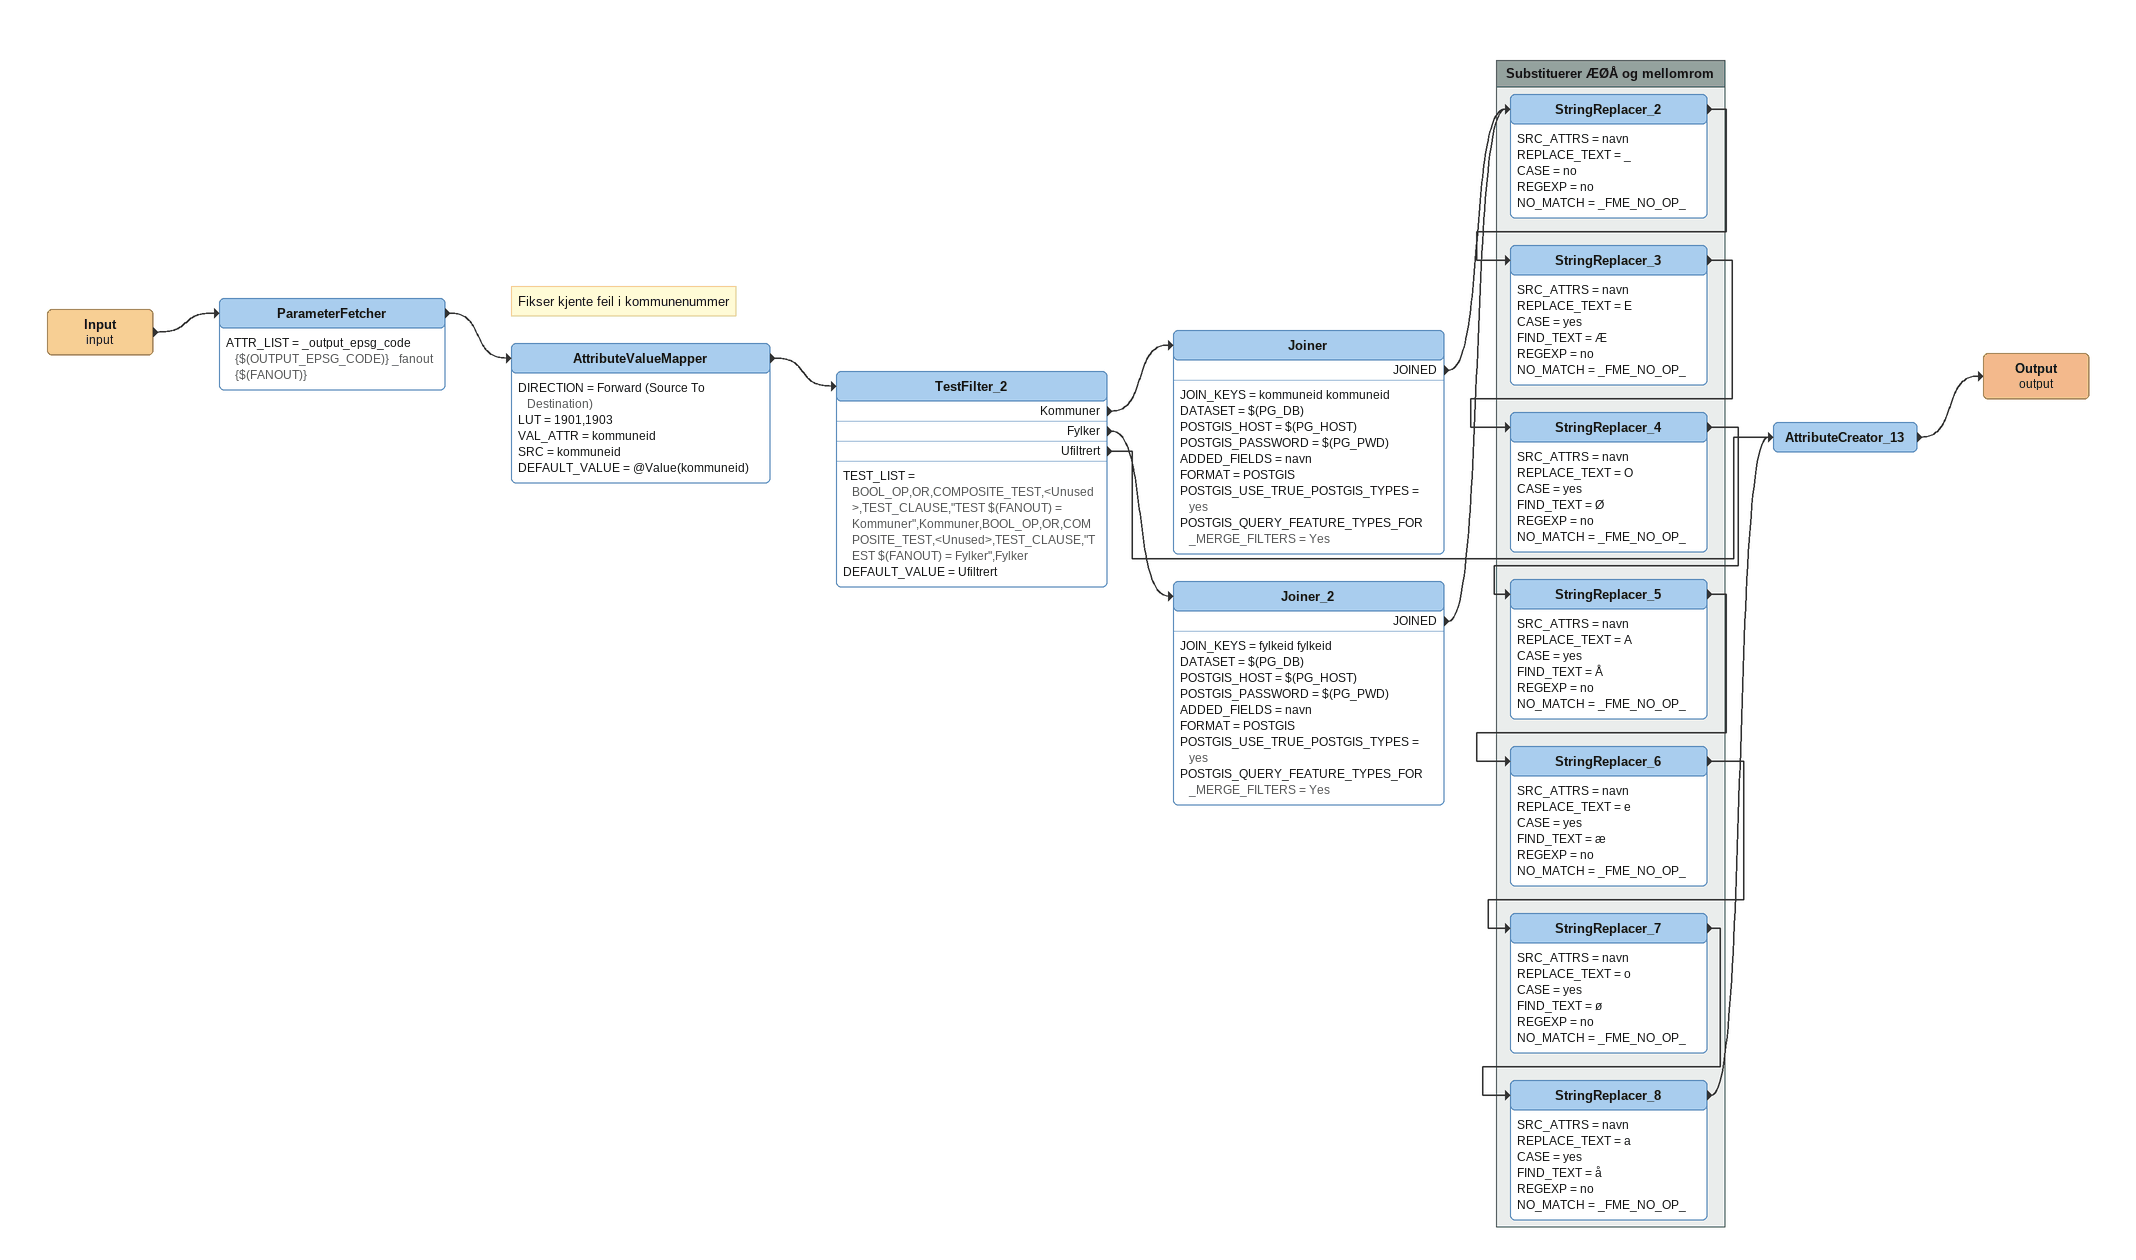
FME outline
Input (input)
    -> ParameterFetcher
ParameterFetcher
    ATTR_LIST = _output_epsg_code {$(OUTPUT_EPSG_CODE)} _fanout {$(FANOUT)}
    -> AttributeValueMapper
Note: Fikser kjente feil i kommunenummer
AttributeValueMapper
    DIRECTION = Forward (Source To Destination)
    LUT = 1901,1903
    VAL_ATTR = kommuneid
    SRC = kommuneid
    DEFAULT_VALUE = @Value(kommuneid)
    -> TestFilter_2
TestFilter_2
    TEST_LIST = BOOL_OP,OR,COMPOSITE_TEST,<Unused>,TEST_CLAUSE,"TEST $(FANOUT) = Kommuner",Kommuner,BOOL_OP,OR,COMPOSITE_TEST,<Unused>,TEST_CLAUSE,"TEST $(FANOUT) = Fylker",Fylker
    DEFAULT_VALUE = Ufiltrert
    Kommuner -> Joiner
    Fylker -> Joiner_2
    Ufiltrert -> AttributeCreator_13
Joiner
    JOIN_KEYS = kommuneid kommuneid
    DATASET = $(PG_DB)
    POSTGIS_HOST = $(PG_HOST)
    POSTGIS_PASSWORD = $(PG_PWD)
    ADDED_FIELDS = navn
    FORMAT = POSTGIS
    POSTGIS_USE_TRUE_POSTGIS_TYPES = yes
    POSTGIS_QUERY_FEATURE_TYPES_FOR_MERGE_FILTERS = Yes
    JOINED -> StringReplacer_2
Joiner_2
    JOIN_KEYS = fylkeid fylkeid
    DATASET = $(PG_DB)
    POSTGIS_HOST = $(PG_HOST)
    POSTGIS_PASSWORD = $(PG_PWD)
    ADDED_FIELDS = navn
    FORMAT = POSTGIS
    POSTGIS_USE_TRUE_POSTGIS_TYPES = yes
    POSTGIS_QUERY_FEATURE_TYPES_FOR_MERGE_FILTERS = Yes
    JOINED -> StringReplacer_2
AttributeCreator_13
    -> Output (output)
Output (output)

Bookmark: Substituerer ÆØÅ og mellomrom
StringReplacer_2
    SRC_ATTRS = navn
    REPLACE_TEXT = _
    CASE = no
    REGEXP = no
    NO_MATCH = _FME_NO_OP_
    -> StringReplacer_3
StringReplacer_3
    SRC_ATTRS = navn
    REPLACE_TEXT = E
    CASE = yes
    FIND_TEXT = Æ
    REGEXP = no
    NO_MATCH = _FME_NO_OP_
    -> StringReplacer_4
StringReplacer_4
    SRC_ATTRS = navn
    REPLACE_TEXT = O
    CASE = yes
    FIND_TEXT = Ø
    REGEXP = no
    NO_MATCH = _FME_NO_OP_
    -> StringReplacer_5
StringReplacer_5
    SRC_ATTRS = navn
    REPLACE_TEXT = A
    CASE = yes
    FIND_TEXT = Å
    REGEXP = no
    NO_MATCH = _FME_NO_OP_
    -> StringReplacer_6
StringReplacer_6
    SRC_ATTRS = navn
    REPLACE_TEXT = e
    CASE = yes
    FIND_TEXT = æ
    REGEXP = no
    NO_MATCH = _FME_NO_OP_
    -> StringReplacer_7
StringReplacer_7
    SRC_ATTRS = navn
    REPLACE_TEXT = o
    CASE = yes
    FIND_TEXT = ø
    REGEXP = no
    NO_MATCH = _FME_NO_OP_
    -> StringReplacer_8
StringReplacer_8
    SRC_ATTRS = navn
    REPLACE_TEXT = a
    CASE = yes
    FIND_TEXT = å
    REGEXP = no
    NO_MATCH = _FME_NO_OP_
    -> AttributeCreator_13
